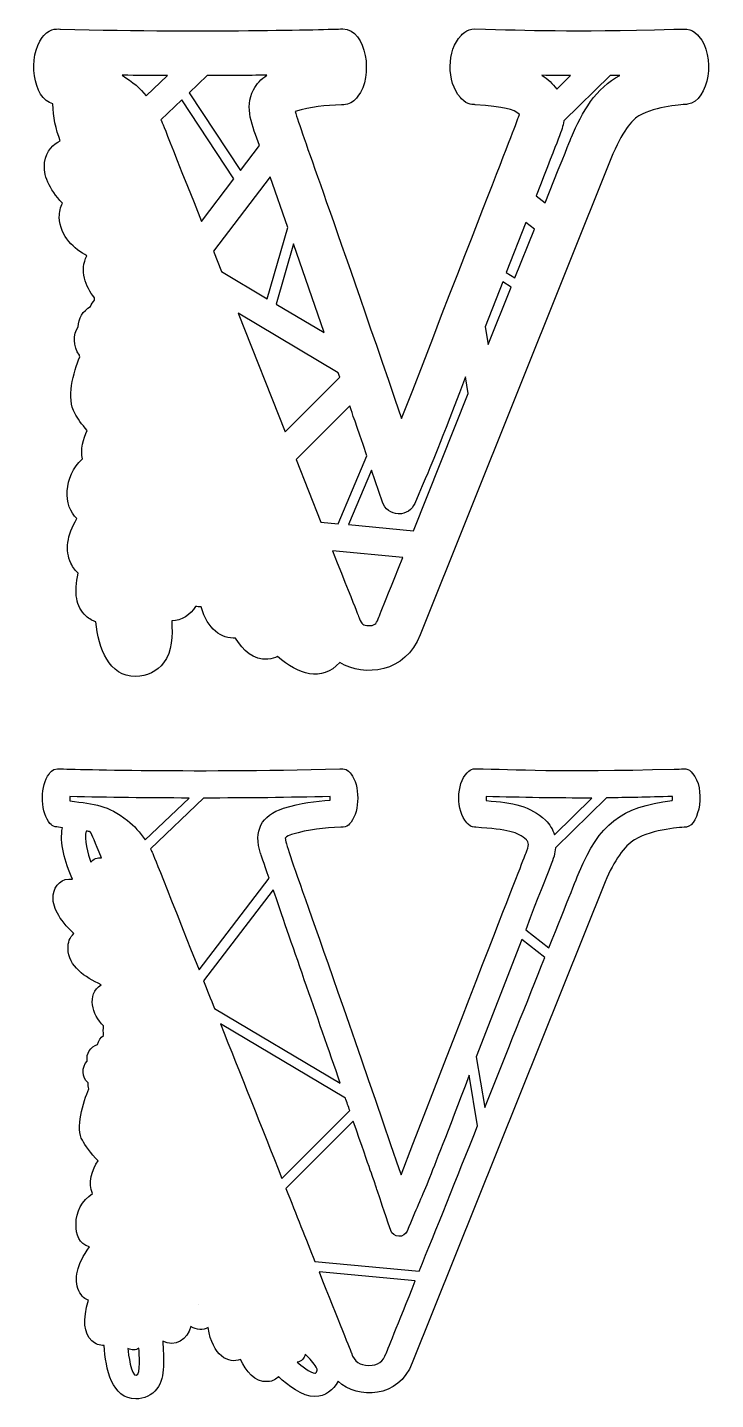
# Model space of a CAD drawing. Header units: millimetres. Extents: x -471 to 1551, y -2688 to 316.
# Drawn here: x 1072.8 to 1198.9, y -1463.8 to -1212.4 of the extents above; entities that cross this region are included whole.
import ezdxf

# ---------------------------------------------------------------- set-up
doc = ezdxf.new("R2010")
doc.units = ezdxf.units.MM
doc.header["$MEASUREMENT"] = 0
doc.layers.add('Layer 1', color=7, linetype='Continuous')

msp = doc.modelspace()

# ---------------------------------------------------------------- linework, layer by layer
at = {"layer": 'Layer 1', "color": 250}
for points, knots in [([(1195.8416, -1214.0119), (1195.8416, -1214.0119), (1195.5652, -1213.6986), (1195.5652, -1213.6986), (1195.5652, -1213.6986), (1194.3857, -1212.3717), (1193.0218, -1212.6482), (1191.2526, -1212.685), (1191.2526, -1212.685), (1171.3486, -1213.2195), (1165.359, -1212.8509), (1154.762, -1212.6297), (1154.762, -1212.6297), (1153.1586, -1212.6297), (1152.3846, -1213.7355), (1152.2371, -1213.8461), (1152.2371, -1213.8461), (1149.6201, -1216.4631), (1149.5648, -1222.379), (1152.1081, -1225.1803), (1152.1081, -1225.1803), (1152.1081, -1225.1803), (1152.3477, -1225.4568), (1152.3477, -1225.4568), (1152.3477, -1225.4568), (1153.3614, -1226.581), (1154.6514, -1226.4704), (1154.7989, -1226.5072), (1154.7989, -1226.5072), (1160.3278, -1226.968), (1161.7837, -1227.2629), (1162.9448, -1228.2765), (1162.9448, -1228.2765), (1162.8526, -1228.7003), (1163.682, -1226.4151), (1141.3453, -1284.026), (1141.3453, -1284.026), (1127.9654, -1244.9921), (1123.0078, -1231.7228), (1121.8283, -1227.742), (1121.8283, -1227.742), (1124.777, -1226.8389), (1127.3019, -1226.6547), (1130.3059, -1226.5256), (1130.3059, -1226.5256), (1130.3059, -1226.5256), (1130.7298, -1226.5072), (1130.7298, -1226.5072), (1130.7298, -1226.5072), (1131.6512, -1226.4703), (1132.499, -1226.028), (1133.0703, -1225.3092), (1133.0703, -1225.3092), (1133.0703, -1225.3092), (1133.3283, -1224.9775), (1133.3283, -1224.9775), (1133.3283, -1224.9775), (1136.1849, -1221.4205), (1134.987, -1212.6296), (1130.5639, -1212.6296), (1130.5639, -1212.6296), (1129.6239, -1212.6296), (1107.3794, -1213.4037), (1078.8135, -1212.6481), (1078.8135, -1212.6481), (1078.6661, -1212.6666), (1076.9706, -1212.3532), (1075.7911, -1213.8276), (1075.7911, -1213.8276), (1075.7911, -1213.8276), (1075.4962, -1214.1777), (1075.4962, -1214.1777), (1075.4962, -1214.1777), (1072.7687, -1217.5872), (1073.727, -1225.4751), (1077.4498, -1226.3781), (1077.4498, -1226.3781), (1077.3945, -1228.6633), (1078.0211, -1231.0777), (1078.7767, -1233.1602), (1078.7767, -1233.1602), (1077.5603, -1233.6762), (1076.1965, -1234.9663), (1075.9201, -1237.0857), (1075.9201, -1237.0857), (1075.6068, -1239.4263), (1076.7126, -1241.9327), (1079.1822, -1244.5313), (1079.1822, -1244.5313), (1078.7952, -1245.2869), (1078.5924, -1246.1715), (1078.6108, -1247.1298), (1078.6108, -1247.1298), (1078.703, -1250.7605), (1081.4674, -1252.9536), (1083.679, -1254.2253), (1083.679, -1254.2253), (1082.2414, -1256.7501), (1083.421, -1259.9385), (1085.0612, -1261.8735), (1085.0612, -1261.8735), (1085.0612, -1262.0394), (1085.0612, -1262.1869), (1085.0612, -1262.3527), (1085.0612, -1262.3527), (1084.7663, -1262.666), (1084.5083, -1263.053), (1084.324, -1263.4953), (1084.324, -1263.4953), (1082.9049, -1264.2694), (1082.1125, -1265.7253), (1082.0756, -1267.2181), (1082.0756, -1267.2181), (1081.1357, -1268.5819), (1081.0436, -1270.8119), (1082.3152, -1272.3968), (1082.3152, -1272.3968), (1082.3337, -1272.489), (1082.3337, -1272.5995), (1082.3521, -1272.6917), (1082.3521, -1272.6917), (1081.191, -1275.493), (1079.8641, -1280.4506), (1081.449, -1283.0307), (1081.449, -1283.0307), (1081.9098, -1283.9338), (1082.7575, -1285.1132), (1083.7159, -1286.219), (1083.7159, -1286.219), (1082.9787, -1287.6565), (1082.4811, -1289.7759), (1082.8313, -1291.4346), (1082.8313, -1291.4346), (1079.2928, -1294.5676), (1079.3481, -1300.2071), (1081.836, -1302.3449), (1081.836, -1302.3449), (1079.9931, -1305.4779), (1079.6245, -1308.1686), (1080.7302, -1310.5276), (1080.7302, -1310.5276), (1081.1172, -1311.3569), (1081.5964, -1311.9467), (1082.094, -1312.3522), (1082.094, -1312.3522), (1081.2279, -1315.9459), (1081.6886, -1318.5077), (1083.4946, -1320.1847), (1083.4946, -1320.1847), (1084.1213, -1320.7745), (1084.7479, -1321.1062), (1085.3192, -1321.2721), (1085.3192, -1321.2721), (1085.8168, -1326.2112), (1087.6597, -1331.2793), (1092.5989, -1331.2793), (1092.5989, -1331.2793), (1094.6077, -1331.2793), (1096.5612, -1330.3394), (1097.7223, -1328.8098), (1097.7223, -1328.8098), (1099.3441, -1326.6904), (1099.3441, -1323.7785), (1099.2151, -1321.1062), (1099.2151, -1321.1062), (1101.0028, -1321.0509), (1102.6614, -1320.0004), (1103.5645, -1318.4523), (1103.5645, -1318.4523), (1103.9146, -1318.5077), (1104.2464, -1318.5445), (1104.5965, -1318.526), (1104.5965, -1318.526), (1105.7023, -1322.6727), (1108.4299, -1324.4051), (1110.9179, -1324.2576), (1110.9179, -1324.2576), (1112.2633, -1326.5613), (1114.1799, -1328.3121), (1116.8338, -1328.1094), (1116.8338, -1328.1094), (1117.5525, -1328.0541), (1118.1422, -1327.8883), (1118.6215, -1327.6486), (1118.6215, -1327.6486), (1122.3811, -1330.8738), (1126.6937, -1332.4404), (1130.011, -1328.7176), (1130.011, -1328.7176), (1134.5078, -1331.482), (1142.1008, -1330.5974), (1144.7179, -1323.6678), (1144.7179, -1323.6678), (1144.7179, -1323.6678), (1180.0842, -1235.5375), (1180.0842, -1235.5375), (1180.0842, -1235.5375), (1182.0931, -1230.7274), (1183.9176, -1229.1055), (1184.8206, -1228.5527), (1184.8206, -1228.5527), (1187.9537, -1226.6913), (1193.114, -1226.5254), (1193.7405, -1226.4333), (1193.7405, -1226.4333), (1197.7951, -1225.8438), (1198.8825, -1217.3846), (1195.8416, -1214.0119)], [0, 0, 0, 0, 0.01886792, 0.01886792, 0.01886792, 0.01886792, 0.03773585, 0.03773585, 0.03773585, 0.03773585, 0.05660377, 0.05660377, 0.05660377, 0.05660377, 0.0754717, 0.0754717, 0.0754717, 0.0754717, 0.09433962, 0.09433962, 0.09433962, 0.09433962, 0.11320755, 0.11320755, 0.11320755, 0.11320755, 0.13207547, 0.13207547, 0.13207547, 0.13207547, 0.1509434, 0.1509434, 0.1509434, 0.1509434, 0.16981132, 0.16981132, 0.16981132, 0.16981132, 0.18867925, 0.18867925, 0.18867925, 0.18867925, 0.20754717, 0.20754717, 0.20754717, 0.20754717, 0.22641509, 0.22641509, 0.22641509, 0.22641509, 0.24528302, 0.24528302, 0.24528302, 0.24528302, 0.26415094, 0.26415094, 0.26415094, 0.26415094, 0.28301887, 0.28301887, 0.28301887, 0.28301887, 0.30188679, 0.30188679, 0.30188679, 0.30188679, 0.32075472, 0.32075472, 0.32075472, 0.32075472, 0.33962264, 0.33962264, 0.33962264, 0.33962264, 0.35849057, 0.35849057, 0.35849057, 0.35849057, 0.37735849, 0.37735849, 0.37735849, 0.37735849, 0.39622642, 0.39622642, 0.39622642, 0.39622642, 0.41509434, 0.41509434, 0.41509434, 0.41509434, 0.43396226, 0.43396226, 0.43396226, 0.43396226, 0.45283019, 0.45283019, 0.45283019, 0.45283019, 0.47169811, 0.47169811, 0.47169811, 0.47169811, 0.49056604, 0.49056604, 0.49056604, 0.49056604, 0.50943396, 0.50943396, 0.50943396, 0.50943396, 0.52830189, 0.52830189, 0.52830189, 0.52830189, 0.54716981, 0.54716981, 0.54716981, 0.54716981, 0.56603774, 0.56603774, 0.56603774, 0.56603774, 0.58490566, 0.58490566, 0.58490566, 0.58490566, 0.60377358, 0.60377358, 0.60377358, 0.60377358, 0.62264151, 0.62264151, 0.62264151, 0.62264151, 0.64150943, 0.64150943, 0.64150943, 0.64150943, 0.66037736, 0.66037736, 0.66037736, 0.66037736, 0.67924528, 0.67924528, 0.67924528, 0.67924528, 0.69811321, 0.69811321, 0.69811321, 0.69811321, 0.71698113, 0.71698113, 0.71698113, 0.71698113, 0.73584906, 0.73584906, 0.73584906, 0.73584906, 0.75471698, 0.75471698, 0.75471698, 0.75471698, 0.77358491, 0.77358491, 0.77358491, 0.77358491, 0.79245283, 0.79245283, 0.79245283, 0.79245283, 0.81132075, 0.81132075, 0.81132075, 0.81132075, 0.83018868, 0.83018868, 0.83018868, 0.83018868, 0.8490566, 0.8490566, 0.8490566, 0.8490566, 0.86792453, 0.86792453, 0.86792453, 0.86792453, 0.88679245, 0.88679245, 0.88679245, 0.88679245, 0.90566038, 0.90566038, 0.90566038, 0.90566038, 0.9245283, 0.9245283, 0.9245283, 0.9245283, 0.94339623, 0.94339623, 0.94339623, 0.94339623, 0.96226415, 0.96226415, 0.96226415, 0.96226415, 1, 1, 1, 1]), ([(1094.5525, -1224.8854), (1093.4652, -1223.5585), (1092.1013, -1222.3052), (1090.1109, -1221.1073), (1090.1109, -1221.1073), (1092.8569, -1221.1441), (1095.6213, -1221.181), (1098.4227, -1221.181), (1098.4227, -1221.181), (1098.4227, -1221.181), (1094.5525, -1224.8854), (1094.5525, -1224.8854)], [0, 0, 0, 0, 0.25, 0.25, 0.25, 0.25, 0.5, 0.5, 0.5, 0.5, 1, 1, 1, 1]), ([(1105.684, -1221.1811), (1109.3883, -1221.1811), (1113.0558, -1221.1442), (1116.6681, -1221.1074), (1116.6681, -1221.1074), (1115.5807, -1221.8077), (1114.7514, -1222.6923), (1114.1985, -1223.7797), (1114.1985, -1223.7797), (1112.4477, -1227.1523), (1114.0327, -1230.359), (1115.2858, -1234.0081), (1115.2858, -1234.0081), (1115.2858, -1234.0081), (1111.8026, -1238.5602), (1111.8026, -1238.5602), (1111.8026, -1238.5602), (1111.8026, -1238.5602), (1102.4219, -1224.3141), (1102.4219, -1224.3141), (1102.4219, -1224.3141), (1102.4219, -1224.3141), (1105.684, -1221.1811), (1105.684, -1221.1811)], [0, 0, 0, 0, 0.14285714, 0.14285714, 0.14285714, 0.14285714, 0.28571429, 0.28571429, 0.28571429, 0.28571429, 0.42857143, 0.42857143, 0.42857143, 0.42857143, 0.57142857, 0.57142857, 0.57142857, 0.57142857, 0.71428571, 0.71428571, 0.71428571, 0.71428571, 1, 1, 1, 1]), ([(1172.4729, -1232.4415), (1172.4729, -1232.4415), (1172.4729, -1232.4415), (1172.4729, -1232.4415), (1172.4729, -1232.4415), (1172.4176, -1232.589), (1172.1042, -1233.363), (1170.0586, -1238.468), (1170.0586, -1238.468), (1170.0586, -1238.468), (1167.6443, -1244.4945), (1167.6443, -1244.4945), (1167.6443, -1244.4945), (1167.6443, -1244.4945), (1166.0041, -1243.2044), (1166.0041, -1243.2044), (1166.0041, -1243.2044), (1170.335, -1231.8334), (1170.7589, -1231.4464), (1171.0722, -1229.4928), (1171.0722, -1229.4928), (1171.0722, -1229.4928), (1179.5498, -1221.1626), (1179.5498, -1221.1626), (1179.5498, -1221.1626), (1180.1395, -1221.1626), (1180.7477, -1221.1441), (1181.3558, -1221.1441), (1181.3558, -1221.1441), (1176.9881, -1223.4111), (1174.3711, -1227.8894), (1172.4729, -1232.4415)], [0, 0, 0, 0, 0.11111111, 0.11111111, 0.11111111, 0.11111111, 0.22222222, 0.22222222, 0.22222222, 0.22222222, 0.33333333, 0.33333333, 0.33333333, 0.33333333, 0.44444444, 0.44444444, 0.44444444, 0.44444444, 0.55555556, 0.55555556, 0.55555556, 0.55555556, 0.66666667, 0.66666667, 0.66666667, 0.66666667, 0.77777778, 0.77777778, 0.77777778, 0.77777778, 1, 1, 1, 1]), ([(1172.3254, -1221.1811), (1172.3254, -1221.1811), (1169.7821, -1223.6691), (1169.7821, -1223.6691), (1169.7821, -1223.6691), (1169.1002, -1222.6923), (1168.0681, -1221.7892), (1167.0729, -1221.1258), (1167.0729, -1221.1258), (1168.9528, -1221.1442), (1170.6852, -1221.1626), (1172.3254, -1221.1811)], [0, 0, 0, 0, 0.25, 0.25, 0.25, 0.25, 0.5, 0.5, 0.5, 0.5, 1, 1, 1, 1]), ([(1104.6704, -1247.904), (1096.8378, -1228.2027), (1097.4644, -1229.7693), (1097.2433, -1229.2716), (1097.2433, -1229.2716), (1097.2433, -1229.2716), (1101.0582, -1225.6042), (1101.0582, -1225.6042), (1101.0582, -1225.6042), (1101.0582, -1225.6042), (1110.6232, -1240.1083), (1110.6232, -1240.1083), (1110.6232, -1240.1083), (1110.6232, -1240.1083), (1104.6704, -1247.904), (1104.6704, -1247.904)], [0, 0, 0, 0, 0.2, 0.2, 0.2, 0.2, 0.4, 0.4, 0.4, 0.4, 0.6, 0.6, 0.6, 0.6, 1, 1, 1, 1]), ([(1108.3194, -1257.0819), (1108.3194, -1257.0819), (1106.845, -1253.3591), (1106.845, -1253.3591), (1106.845, -1253.3591), (1106.845, -1253.3591), (1117.2762, -1239.7212), (1117.2762, -1239.7212), (1117.2762, -1239.7212), (1117.2762, -1239.7212), (1120.5013, -1249.0282), (1120.5013, -1249.0282), (1120.5013, -1249.0282), (1120.5013, -1249.0282), (1116.7232, -1262.0763), (1116.7232, -1262.0763), (1116.7232, -1262.0763), (1116.7232, -1262.0763), (1108.3194, -1257.0819), (1108.3194, -1257.0819)], [0, 0, 0, 0, 0.16666667, 0.16666667, 0.16666667, 0.16666667, 0.33333333, 0.33333333, 0.33333333, 0.33333333, 0.5, 0.5, 0.5, 0.5, 0.66666667, 0.66666667, 0.66666667, 0.66666667, 1, 1, 1, 1]), ([(1164.0874, -1248.0883), (1164.0874, -1248.0883), (1165.6907, -1249.3415), (1165.6907, -1249.3415), (1165.6907, -1249.3415), (1165.6907, -1249.3415), (1162.1154, -1258.243), (1162.1154, -1258.243), (1162.1154, -1258.243), (1162.1154, -1258.243), (1160.5305, -1257.2477), (1160.5305, -1257.2477), (1160.5305, -1257.2477), (1160.5305, -1257.2477), (1164.0874, -1248.0883), (1164.0874, -1248.0883)], [0, 0, 0, 0, 0.2, 0.2, 0.2, 0.2, 0.4, 0.4, 0.4, 0.4, 0.6, 0.6, 0.6, 0.6, 1, 1, 1, 1]), ([(1127.1729, -1268.2687), (1127.1729, -1268.2687), (1118.3452, -1263.0346), (1118.3452, -1263.0346), (1118.3452, -1263.0346), (1118.3452, -1263.0346), (1121.5335, -1252.0322), (1121.5335, -1252.0322), (1121.5335, -1252.0322), (1121.5335, -1252.0322), (1127.1729, -1268.2687), (1127.1729, -1268.2687)], [0, 0, 0, 0, 0.25, 0.25, 0.25, 0.25, 0.5, 0.5, 0.5, 0.5, 1, 1, 1, 1]), ([(1156.6787, -1267.1998), (1156.6787, -1267.1998), (1159.867, -1258.9986), (1159.867, -1258.9986), (1159.867, -1258.9986), (1159.867, -1258.9986), (1161.4336, -1259.9754), (1161.4336, -1259.9754), (1161.4336, -1259.9754), (1161.4336, -1259.9754), (1157.2316, -1270.4618), (1157.2316, -1270.4618), (1157.2316, -1270.4618), (1157.2316, -1270.4618), (1156.6787, -1267.1998), (1156.6787, -1267.1998)], [0, 0, 0, 0, 0.2, 0.2, 0.2, 0.2, 0.4, 0.4, 0.4, 0.4, 0.6, 0.6, 0.6, 0.6, 1, 1, 1, 1]), ([(1111.3603, -1264.7302), (1111.3603, -1264.7302), (1129.7347, -1275.6405), (1129.7347, -1275.6405), (1129.7347, -1275.6405), (1129.7347, -1275.6405), (1130.0111, -1276.4514), (1130.0111, -1276.4514), (1130.0111, -1276.4514), (1130.0111, -1276.4514), (1119.9853, -1286.4587), (1119.9853, -1286.4587), (1119.9853, -1286.4587), (1119.9853, -1286.4587), (1111.3603, -1264.7302), (1111.3603, -1264.7302)], [0, 0, 0, 0, 0.2, 0.2, 0.2, 0.2, 0.4, 0.4, 0.4, 0.4, 0.6, 0.6, 0.6, 0.6, 1, 1, 1, 1]), ([(1143.5199, -1304.575), (1143.5199, -1304.575), (1131.6329, -1303.4692), (1131.6329, -1303.4692), (1131.6329, -1303.4692), (1131.6329, -1303.4692), (1135.8533, -1293.462), (1135.8533, -1293.462), (1135.8533, -1293.462), (1135.8533, -1293.462), (1137.8252, -1299.3226), (1137.8252, -1299.3226), (1137.8252, -1299.3226), (1138.249, -1300.5758), (1139.4101, -1301.442), (1140.7187, -1301.4973), (1140.7187, -1301.4973), (1140.7555, -1301.4973), (1140.7924, -1301.4973), (1140.8293, -1301.4973), (1140.8293, -1301.4973), (1142.1009, -1301.4973), (1143.262, -1300.7417), (1143.7596, -1299.5622), (1143.7596, -1299.5622), (1148.0906, -1289.3891), (1146.6162, -1293.1672), (1153.0666, -1276.3962), (1153.0666, -1276.3962), (1153.0666, -1276.3962), (1153.5642, -1279.4556), (1153.5642, -1279.4556), (1153.5642, -1279.4556), (1153.5642, -1279.4556), (1143.5199, -1304.575), (1143.5199, -1304.575)], [0, 0, 0, 0, 0.1, 0.1, 0.1, 0.1, 0.2, 0.2, 0.2, 0.2, 0.3, 0.3, 0.3, 0.3, 0.4, 0.4, 0.4, 0.4, 0.5, 0.5, 0.5, 0.5, 0.6, 0.6, 0.6, 0.6, 0.7, 0.7, 0.7, 0.7, 0.8, 0.8, 0.8, 0.8, 1, 1, 1, 1]), ([(1122.0126, -1291.5453), (1122.0126, -1291.5453), (1131.8356, -1281.7223), (1131.8356, -1281.7223), (1131.8356, -1281.7223), (1132.0383, -1282.2936), (1130.9141, -1279.0684), (1134.9871, -1290.8449), (1134.9871, -1290.8449), (1134.9871, -1290.8449), (1129.7162, -1303.3033), (1129.7162, -1303.3033), (1129.7162, -1303.3033), (1129.7162, -1303.3033), (1126.5647, -1303.0085), (1126.5647, -1303.0085), (1126.5647, -1303.0085), (1126.5647, -1303.0085), (1122.0126, -1291.5453), (1122.0126, -1291.5453)], [0, 0, 0, 0, 0.16666667, 0.16666667, 0.16666667, 0.16666667, 0.33333333, 0.33333333, 0.33333333, 0.33333333, 0.5, 0.5, 0.5, 0.5, 0.66666667, 0.66666667, 0.66666667, 0.66666667, 1, 1, 1, 1]), ([(1137.0327, -1320.7562), (1136.6641, -1321.733), (1136.3508, -1321.9726), (1135.3372, -1321.9726), (1135.3372, -1321.9726), (1134.3236, -1321.9541), (1133.9918, -1321.7146), (1133.6232, -1320.7193), (1133.6232, -1320.7193), (1133.6232, -1320.7009), (1133.6232, -1320.7009), (1128.6657, -1308.2425), (1128.6657, -1308.2425), (1128.6657, -1308.2425), (1141.5848, -1309.4589), (1141.5848, -1309.4589), (1141.5848, -1309.4589), (1137.0512, -1320.7193), (1137.0327, -1320.7562), (1137.0327, -1320.7562)], [0, 0, 0, 0, 0.16666667, 0.16666667, 0.16666667, 0.16666667, 0.33333333, 0.33333333, 0.33333333, 0.33333333, 0.5, 0.5, 0.5, 0.5, 0.66666667, 0.66666667, 0.66666667, 0.66666667, 1, 1, 1, 1]), ([(1194.6621, -1349.0513), (1194.6621, -1349.0513), (1194.3856, -1348.738), (1194.3856, -1348.738), (1194.3856, -1348.738), (1193.63, -1347.8902), (1192.6348, -1348.3325), (1191.2894, -1348.2588), (1191.2894, -1348.2588), (1169.1555, -1348.8486), (1162.8157, -1348.3141), (1154.7804, -1348.2035), (1154.7804, -1348.2035), (1154.3381, -1348.2035), (1153.9326, -1348.3693), (1153.6378, -1348.6643), (1153.6378, -1348.6643), (1153.6378, -1348.6643), (1153.3613, -1348.9407), (1153.3613, -1348.9407), (1153.3613, -1348.9407), (1151.3524, -1350.9496), (1151.2972, -1355.9071), (1153.2876, -1358.0818), (1153.2876, -1358.0818), (1153.2876, -1358.0818), (1153.5272, -1358.3582), (1153.5272, -1358.3582), (1153.5272, -1358.3582), (1154.0801, -1358.9664), (1154.7436, -1358.8559), (1154.9278, -1358.9112), (1154.9278, -1358.9112), (1160.8806, -1359.3903), (1162.5946, -1359.7221), (1164.2164, -1361.2517), (1164.2164, -1361.2517), (1164.456, -1361.4729), (1164.843, -1361.8415), (1164.2901, -1363.2606), (1164.2901, -1363.2606), (1164.2532, -1363.3527), (1165.3774, -1360.4409), (1141.2346, -1422.6223), (1141.2346, -1422.6223), (1141.2346, -1422.6223), (1140.8291, -1421.4244), (1140.8291, -1421.4244), (1140.8291, -1421.4244), (1124.4453, -1373.5442), (1120.0406, -1362.4127), (1120.0222, -1360.9015), (1120.0222, -1360.9015), (1120.1697, -1360.5882), (1120.8516, -1360.367), (1121.1833, -1360.2565), (1121.1833, -1360.2565), (1124.3901, -1359.2613), (1127.0624, -1359.0586), (1130.2322, -1358.9111), (1130.2322, -1358.9111), (1130.2322, -1358.9111), (1130.6561, -1358.8926), (1130.6561, -1358.8926), (1130.6561, -1358.8926), (1131.1168, -1358.8742), (1131.5407, -1358.653), (1131.8172, -1358.3029), (1131.8172, -1358.3029), (1131.8172, -1358.3029), (1132.0752, -1357.9711), (1132.0752, -1357.9711), (1132.0752, -1357.9711), (1133.6969, -1355.9622), (1133.6969, -1351.189), (1132.0752, -1349.1617), (1132.0752, -1349.1617), (1131.9093, -1349.0143), (1131.5407, -1348.2034), (1130.5455, -1348.2034), (1130.5455, -1348.2034), (1130.5271, -1348.2034), (1130.0479, -1348.2219), (1130.0479, -1348.2219), (1130.0479, -1348.2219), (1101.6479, -1348.9775), (1078.5188, -1348.2034), (1078.2608, -1348.2034), (1078.2608, -1348.2034), (1077.2655, -1348.2034), (1076.897, -1349.0144), (1076.7311, -1349.1617), (1076.7311, -1349.1617), (1075.1277, -1351.1706), (1075.0909, -1355.7227), (1076.6574, -1357.8789), (1076.6574, -1357.8789), (1076.6574, -1357.8789), (1076.8971, -1358.2107), (1076.8971, -1358.2107), (1076.8971, -1358.2107), (1077.4131, -1358.911), (1078.1134, -1358.8557), (1079.1823, -1359.0032), (1079.1823, -1359.0032), (1078.6294, -1361.7307), (1079.5878, -1365.2692), (1081.0252, -1368.4575), (1081.0252, -1368.4575), (1079.0901, -1368.1442), (1077.7264, -1369.5449), (1077.5052, -1371.2957), (1077.5052, -1371.2957), (1077.2287, -1373.4151), (1078.5004, -1375.7925), (1081.3017, -1378.4095), (1081.3017, -1378.4095), (1080.4908, -1379.073), (1080.1775, -1380.0498), (1080.2144, -1381.1187), (1080.2144, -1381.1187), (1080.2881, -1384.4729), (1083.3106, -1386.3711), (1086.2593, -1387.7902), (1086.2593, -1387.7902), (1083.5501, -1389.5963), (1084.6375, -1393.3006), (1086.7016, -1395.3095), (1086.7016, -1395.3095), (1086.6647, -1395.8808), (1086.6647, -1396.4706), (1086.7016, -1397.0787), (1086.7016, -1397.0787), (1086.1487, -1397.4473), (1085.7801, -1398.037), (1085.6326, -1398.7005), (1085.6326, -1398.7005), (1084.3057, -1399.1244), (1083.5132, -1400.4144), (1083.7159, -1401.7598), (1083.7159, -1401.7598), (1082.6839, -1402.8656), (1082.7207, -1404.7455), (1083.8818, -1405.7775), (1083.8818, -1405.7775), (1083.8633, -1406.1461), (1083.9186, -1406.5146), (1084.0476, -1406.8648), (1084.0476, -1406.8648), (1082.9972, -1409.15), (1081.5043, -1414.2551), (1082.8497, -1416.2823), (1082.8497, -1416.2823), (1083.2736, -1417.1485), (1084.361, -1418.6782), (1085.7247, -1420.0604), (1085.7247, -1420.0604), (1084.619, -1421.5163), (1083.808, -1424.2623), (1084.7111, -1426.0316), (1084.7111, -1426.0316), (1082.7023, -1427.377), (1081.7071, -1429.3489), (1081.6702, -1431.6711), (1081.6702, -1431.6711), (1081.6334, -1433.5878), (1082.26, -1435.3202), (1084.1214, -1435.7993), (1084.1214, -1435.7993), (1081.8177, -1439.0798), (1081.1911, -1441.7337), (1082.2047, -1443.8715), (1082.2047, -1443.8715), (1082.7023, -1444.9405), (1083.3842, -1445.4196), (1083.9739, -1445.6039), (1083.9739, -1445.6039), (1082.8682, -1449.1793), (1083.0893, -1451.6304), (1084.6006, -1453.031), (1084.6006, -1453.031), (1085.2087, -1453.6024), (1085.9828, -1453.9525), (1086.8306, -1453.8604), (1086.8306, -1453.8604), (1087.0886, -1458.2098), (1088.2497, -1463.6833), (1092.6359, -1463.6833), (1092.6359, -1463.6833), (1094.1472, -1463.6833), (1095.6215, -1462.983), (1096.4877, -1461.8404), (1096.4877, -1461.8404), (1098.1464, -1459.6657), (1097.6672, -1455.9982), (1097.575, -1453.1047), (1097.575, -1453.1047), (1099.6944, -1454.2842), (1102.2561, -1452.773), (1102.6984, -1450.4324), (1102.6984, -1450.4324), (1103.8042, -1451.059), (1104.9285, -1451.0774), (1105.8868, -1450.6167), (1105.8868, -1450.6167), (1106.6608, -1455.8139), (1109.7017, -1457.3251), (1111.8211, -1456.4405), (1111.8211, -1456.4405), (1112.8347, -1458.5783), (1114.4013, -1460.6977), (1116.7787, -1460.5134), (1116.7787, -1460.5134), (1117.7923, -1460.4397), (1118.4189, -1460.0158), (1118.7875, -1459.5919), (1118.7875, -1459.5919), (1120.5015, -1461.2322), (1123.0816, -1463.241), (1125.459, -1463.241), (1125.459, -1463.241), (1127.3573, -1463.241), (1128.8501, -1462.0616), (1129.6978, -1460.4397), (1129.6978, -1460.4397), (1133.2916, -1463.7939), (1140.8293, -1463.5727), (1143.2804, -1457.0855), (1143.2804, -1457.0855), (1143.2804, -1457.0855), (1178.6468, -1368.9368), (1178.6468, -1368.9368), (1178.6468, -1368.9368), (1180.2871, -1364.9928), (1182.1668, -1362.3206), (1184.0467, -1361.1963), (1184.0467, -1361.1963), (1187.4377, -1359.1691), (1192.9114, -1358.9663), (1193.5564, -1358.8742), (1193.5564, -1358.8742), (1195.9522, -1358.4872), (1197.0948, -1351.742), (1194.6621, -1349.0513)], [0, 0, 0, 0, 0.01612903, 0.01612903, 0.01612903, 0.01612903, 0.03225806, 0.03225806, 0.03225806, 0.03225806, 0.0483871, 0.0483871, 0.0483871, 0.0483871, 0.06451613, 0.06451613, 0.06451613, 0.06451613, 0.08064516, 0.08064516, 0.08064516, 0.08064516, 0.09677419, 0.09677419, 0.09677419, 0.09677419, 0.11290323, 0.11290323, 0.11290323, 0.11290323, 0.12903226, 0.12903226, 0.12903226, 0.12903226, 0.14516129, 0.14516129, 0.14516129, 0.14516129, 0.16129032, 0.16129032, 0.16129032, 0.16129032, 0.17741935, 0.17741935, 0.17741935, 0.17741935, 0.19354839, 0.19354839, 0.19354839, 0.19354839, 0.20967742, 0.20967742, 0.20967742, 0.20967742, 0.22580645, 0.22580645, 0.22580645, 0.22580645, 0.24193548, 0.24193548, 0.24193548, 0.24193548, 0.25806452, 0.25806452, 0.25806452, 0.25806452, 0.27419355, 0.27419355, 0.27419355, 0.27419355, 0.29032258, 0.29032258, 0.29032258, 0.29032258, 0.30645161, 0.30645161, 0.30645161, 0.30645161, 0.32258065, 0.32258065, 0.32258065, 0.32258065, 0.33870968, 0.33870968, 0.33870968, 0.33870968, 0.35483871, 0.35483871, 0.35483871, 0.35483871, 0.37096774, 0.37096774, 0.37096774, 0.37096774, 0.38709677, 0.38709677, 0.38709677, 0.38709677, 0.40322581, 0.40322581, 0.40322581, 0.40322581, 0.41935484, 0.41935484, 0.41935484, 0.41935484, 0.43548387, 0.43548387, 0.43548387, 0.43548387, 0.4516129, 0.4516129, 0.4516129, 0.4516129, 0.46774194, 0.46774194, 0.46774194, 0.46774194, 0.48387097, 0.48387097, 0.48387097, 0.48387097, 0.5, 0.5, 0.5, 0.5, 0.51612903, 0.51612903, 0.51612903, 0.51612903, 0.53225806, 0.53225806, 0.53225806, 0.53225806, 0.5483871, 0.5483871, 0.5483871, 0.5483871, 0.56451613, 0.56451613, 0.56451613, 0.56451613, 0.58064516, 0.58064516, 0.58064516, 0.58064516, 0.59677419, 0.59677419, 0.59677419, 0.59677419, 0.61290323, 0.61290323, 0.61290323, 0.61290323, 0.62903226, 0.62903226, 0.62903226, 0.62903226, 0.64516129, 0.64516129, 0.64516129, 0.64516129, 0.66129032, 0.66129032, 0.66129032, 0.66129032, 0.67741935, 0.67741935, 0.67741935, 0.67741935, 0.69354839, 0.69354839, 0.69354839, 0.69354839, 0.70967742, 0.70967742, 0.70967742, 0.70967742, 0.72580645, 0.72580645, 0.72580645, 0.72580645, 0.74193548, 0.74193548, 0.74193548, 0.74193548, 0.75806452, 0.75806452, 0.75806452, 0.75806452, 0.77419355, 0.77419355, 0.77419355, 0.77419355, 0.79032258, 0.79032258, 0.79032258, 0.79032258, 0.80645161, 0.80645161, 0.80645161, 0.80645161, 0.82258065, 0.82258065, 0.82258065, 0.82258065, 0.83870968, 0.83870968, 0.83870968, 0.83870968, 0.85483871, 0.85483871, 0.85483871, 0.85483871, 0.87096774, 0.87096774, 0.87096774, 0.87096774, 0.88709677, 0.88709677, 0.88709677, 0.88709677, 0.90322581, 0.90322581, 0.90322581, 0.90322581, 0.91935484, 0.91935484, 0.91935484, 0.91935484, 0.93548387, 0.93548387, 0.93548387, 0.93548387, 0.9516129, 0.9516129, 0.9516129, 0.9516129, 0.96774194, 0.96774194, 0.96774194, 0.96774194, 1, 1, 1, 1]), ([(1080.5645, -1354.101), (1080.546, -1353.843), (1080.5276, -1353.5665), (1080.546, -1353.2901), (1080.546, -1353.2901), (1087.6045, -1353.4559), (1094.9211, -1353.5481), (1102.3851, -1353.5665), (1102.3851, -1353.5665), (1102.3851, -1353.5665), (1094.3498, -1361.2517), (1094.3498, -1361.2517), (1094.3498, -1361.2517), (1093.4283, -1359.8326), (1092.3409, -1358.6531), (1091.1061, -1357.6947), (1091.1061, -1357.6947), (1087.4018, -1354.8013), (1085.2456, -1354.6907), (1080.5645, -1354.101)], [0, 0, 0, 0, 0.16666667, 0.16666667, 0.16666667, 0.16666667, 0.33333333, 0.33333333, 0.33333333, 0.33333333, 0.5, 0.5, 0.5, 0.5, 0.66666667, 0.66666667, 0.66666667, 0.66666667, 1, 1, 1, 1]), ([(1095.3081, -1362.8919), (1095.3081, -1362.8919), (1105.0389, -1353.5665), (1105.0389, -1353.5665), (1105.0389, -1353.5665), (1112.9637, -1353.5665), (1120.7594, -1353.4744), (1128.2418, -1353.2901), (1128.2418, -1353.2901), (1128.2418, -1353.5112), (1128.2418, -1353.7508), (1128.2418, -1353.972), (1128.2418, -1353.972), (1125.5879, -1354.1378), (1122.8787, -1354.4511), (1119.672, -1355.4464), (1119.672, -1355.4464), (1115.6359, -1356.718), (1114.1616, -1359.6115), (1115.4885, -1363.7213), (1115.4885, -1363.7213), (1115.4885, -1363.7213), (1116.0783, -1365.4352), (1117.0735, -1368.2734), (1117.0735, -1368.2734), (1117.0735, -1368.2734), (1104.228, -1385.0627), (1104.228, -1385.0627), (1104.228, -1385.0627), (1095.4003, -1362.8734), (1095.9347, -1364.1082), (1095.3081, -1362.8919)], [0, 0, 0, 0, 0.11111111, 0.11111111, 0.11111111, 0.11111111, 0.22222222, 0.22222222, 0.22222222, 0.22222222, 0.33333333, 0.33333333, 0.33333333, 0.33333333, 0.44444444, 0.44444444, 0.44444444, 0.44444444, 0.55555556, 0.55555556, 0.55555556, 0.55555556, 0.66666667, 0.66666667, 0.66666667, 0.66666667, 0.77777778, 0.77777778, 0.77777778, 0.77777778, 1, 1, 1, 1]), ([(1156.863, -1354.0272), (1156.8445, -1353.7876), (1156.8262, -1353.5296), (1156.8445, -1353.2901), (1156.8445, -1353.2901), (1163.2949, -1353.4559), (1169.8558, -1353.5849), (1176.2325, -1353.5665), (1176.2325, -1353.5665), (1176.2325, -1353.5665), (1169.3582, -1360.3302), (1169.3582, -1360.3302), (1169.3582, -1360.3302), (1169.0634, -1359.3166), (1168.5105, -1358.3951), (1167.6995, -1357.621), (1167.6995, -1357.621), (1164.9167, -1354.9856), (1161.839, -1354.4511), (1156.863, -1354.0272)], [0, 0, 0, 0, 0.16666667, 0.16666667, 0.16666667, 0.16666667, 0.33333333, 0.33333333, 0.33333333, 0.33333333, 0.5, 0.5, 0.5, 0.5, 0.66666667, 0.66666667, 0.66666667, 0.66666667, 1, 1, 1, 1]), ([(1190.9577, -1354.0457), (1181.4849, -1355.1146), (1177.541, -1358.4319), (1173.9473, -1367.0201), (1173.9473, -1367.0201), (1173.9473, -1367.0201), (1171.6989, -1372.6412), (1168.3262, -1381.0266), (1168.3262, -1381.0266), (1168.3262, -1381.0266), (1164.0874, -1377.6908), (1164.0874, -1377.6908), (1164.0874, -1377.6908), (1168.787, -1365.2877), (1169.3583, -1364.8085), (1169.5426, -1362.7076), (1169.5426, -1362.7076), (1169.5426, -1362.7076), (1178.868, -1353.5296), (1178.868, -1353.5296), (1178.868, -1353.5296), (1182.6645, -1353.4928), (1186.4057, -1353.4006), (1190.9762, -1353.29), (1190.9762, -1353.29), (1190.9762, -1353.5297), (1190.9762, -1353.8061), (1190.9577, -1354.0457)], [0, 0, 0, 0, 0.125, 0.125, 0.125, 0.125, 0.25, 0.25, 0.25, 0.25, 0.375, 0.375, 0.375, 0.375, 0.5, 0.5, 0.5, 0.5, 0.625, 0.625, 0.625, 0.625, 0.75, 0.75, 0.75, 0.75, 1, 1, 1, 1]), ([(1084.3978, -1365.3431), (1083.8633, -1363.8871), (1083.034, -1361.049), (1083.5316, -1359.6115), (1083.5316, -1359.6115), (1083.8634, -1359.6668), (1084.1029, -1359.7036), (1084.2873, -1359.7405), (1084.2873, -1359.7405), (1084.6743, -1360.2934), (1085.0982, -1361.5834), (1086.3698, -1364.5506), (1086.3698, -1364.5506), (1085.5957, -1364.3663), (1084.8216, -1364.7164), (1084.3978, -1365.3431)], [0, 0, 0, 0, 0.2, 0.2, 0.2, 0.2, 0.4, 0.4, 0.4, 0.4, 0.6, 0.6, 0.6, 0.6, 1, 1, 1, 1]), ([(1130.1032, -1405.8328), (1130.1032, -1405.8328), (1107.0478, -1392.1397), (1107.0478, -1392.1397), (1107.0478, -1392.1397), (1106.3659, -1390.4073), (1105.684, -1388.7117), (1105.0389, -1387.0716), (1105.0389, -1387.0716), (1105.0389, -1387.0716), (1117.8106, -1370.3743), (1117.8106, -1370.3743), (1117.8106, -1370.3743), (1120.7409, -1378.8888), (1125.9934, -1393.9826), (1130.1032, -1405.8328)], [0, 0, 0, 0, 0.2, 0.2, 0.2, 0.2, 0.4, 0.4, 0.4, 0.4, 0.6, 0.6, 0.6, 0.6, 1, 1, 1, 1]), ([(1163.387, -1379.4785), (1163.387, -1379.4785), (1167.6074, -1382.7959), (1167.6074, -1382.7959), (1167.6074, -1382.7959), (1164.4744, -1390.5916), (1160.5305, -1400.4146), (1156.5681, -1410.2928), (1156.5681, -1410.2928), (1156.5681, -1410.2928), (1155.0201, -1400.9674), (1155.0201, -1400.9674), (1155.0201, -1400.9674), (1155.0201, -1400.9674), (1163.387, -1379.4785), (1163.387, -1379.4785)], [0, 0, 0, 0, 0.2, 0.2, 0.2, 0.2, 0.4, 0.4, 0.4, 0.4, 0.6, 0.6, 0.6, 0.6, 1, 1, 1, 1]), ([(1108.1536, -1394.9409), (1108.1536, -1394.9409), (1131.0431, -1408.542), (1131.0431, -1408.542), (1131.0431, -1408.542), (1131.3196, -1409.3345), (1131.5776, -1410.0901), (1131.8356, -1410.8457), (1131.8356, -1410.8457), (1131.8356, -1410.8457), (1119.4141, -1423.2673), (1119.4141, -1423.2673), (1119.4141, -1423.2673), (1115.7465, -1414.0524), (1111.7657, -1404.0636), (1108.1536, -1394.9409)], [0, 0, 0, 0, 0.2, 0.2, 0.2, 0.2, 0.4, 0.4, 0.4, 0.4, 0.6, 0.6, 0.6, 0.6, 1, 1, 1, 1]), ([(1139.3549, -1432.7954), (1139.5576, -1433.422), (1140.1474, -1433.8459), (1140.8108, -1433.8827), (1140.8108, -1433.8827), (1141.4927, -1433.9012), (1142.0824, -1433.5141), (1142.3405, -1432.9059), (1142.3405, -1432.9059), (1145.8236, -1424.7232), (1145.3261, -1426.3266), (1153.7484, -1404.3769), (1153.7484, -1404.3769), (1153.7484, -1404.3769), (1155.278, -1413.6101), (1155.278, -1413.6101), (1155.278, -1413.6101), (1151.4077, -1423.2673), (1147.5929, -1432.7585), (1144.5889, -1440.2594), (1144.5889, -1440.2594), (1144.5889, -1440.2594), (1125.4405, -1438.4717), (1125.4405, -1438.4717), (1125.4405, -1438.4717), (1123.8371, -1434.454), (1122.0495, -1429.9203), (1120.1328, -1425.1286), (1120.1328, -1425.1286), (1120.1328, -1425.1286), (1132.4806, -1412.7808), (1132.4806, -1412.7808), (1132.4806, -1412.7808), (1139.0416, -1431.5975), (1134.2683, -1417.8305), (1139.3549, -1432.7954)], [0, 0, 0, 0, 0.1, 0.1, 0.1, 0.1, 0.2, 0.2, 0.2, 0.2, 0.3, 0.3, 0.3, 0.3, 0.4, 0.4, 0.4, 0.4, 0.5, 0.5, 0.5, 0.5, 0.6, 0.6, 0.6, 0.6, 0.7, 0.7, 0.7, 0.7, 0.8, 0.8, 0.8, 0.8, 1, 1, 1, 1]), ([(1138.5255, -1455.2979), (1137.9173, -1456.9197), (1137.0143, -1457.5463), (1135.3187, -1457.5463), (1135.3187, -1457.5463), (1133.6416, -1457.5095), (1132.7386, -1456.8644), (1132.1304, -1455.2611), (1132.1304, -1455.2611), (1132.1304, -1455.2611), (1129.753, -1449.2714), (1126.2145, -1440.3884), (1126.2145, -1440.3884), (1126.2145, -1440.3884), (1143.8516, -1442.0286), (1143.8516, -1442.0286), (1143.8516, -1442.0286), (1140.6449, -1450.0086), (1138.5255, -1455.2979), (1138.5255, -1455.2979)], [0, 0, 0, 0, 0.16666667, 0.16666667, 0.16666667, 0.16666667, 0.33333333, 0.33333333, 0.33333333, 0.33333333, 0.5, 0.5, 0.5, 0.5, 0.66666667, 0.66666667, 0.66666667, 0.66666667, 1, 1, 1, 1]), ([(1104.1728, -1446.4517), (1104.1543, -1446.4517), (1104.1543, -1446.4517), (1104.1728, -1446.4517), (1104.1728, -1446.4517), (1104.1728, -1446.4332), (1104.1912, -1446.4332), (1104.1912, -1446.4332), (1104.1912, -1446.4332), (1104.1728, -1446.4332), (1104.1728, -1446.4332), (1104.1728, -1446.4517)], [0, 0, 0, 0, 0.25, 0.25, 0.25, 0.25, 0.5, 0.5, 0.5, 0.5, 1, 1, 1, 1]), ([(1092.7095, -1459.3524), (1091.7328, -1459.5367), (1091.272, -1455.4084), (1091.1799, -1454.4317), (1091.1799, -1454.4317), (1091.8802, -1454.8371), (1092.6727, -1454.7818), (1093.2072, -1454.358), (1093.2072, -1454.358), (1093.244, -1455.3163), (1093.5942, -1459.1865), (1092.7095, -1459.3524)], [0, 0, 0, 0, 0.25, 0.25, 0.25, 0.25, 0.5, 0.5, 0.5, 0.5, 1, 1, 1, 1]), ([(1125.7354, -1458.7442), (1125.5696, -1458.9654), (1125.4958, -1458.9654), (1125.4406, -1458.9654), (1125.4406, -1458.9654), (1124.6665, -1458.9654), (1122.8236, -1457.491), (1122.2154, -1456.9565), (1122.2154, -1456.9565), (1122.9895, -1456.7907), (1123.5423, -1456.2009), (1123.6898, -1455.5006), (1123.6898, -1455.5006), (1124.4823, -1456.3115), (1125.2932, -1457.1408), (1125.6802, -1457.8412), (1125.6802, -1457.8412), (1126.0118, -1458.4125), (1125.8828, -1458.5599), (1125.7354, -1458.7442)], [0, 0, 0, 0, 0.16666667, 0.16666667, 0.16666667, 0.16666667, 0.33333333, 0.33333333, 0.33333333, 0.33333333, 0.5, 0.5, 0.5, 0.5, 0.66666667, 0.66666667, 0.66666667, 0.66666667, 1, 1, 1, 1])]:
    msp.add_open_spline(points, degree=3, knots=knots, dxfattribs=at)

doc.saveas('drawing.dxf')
